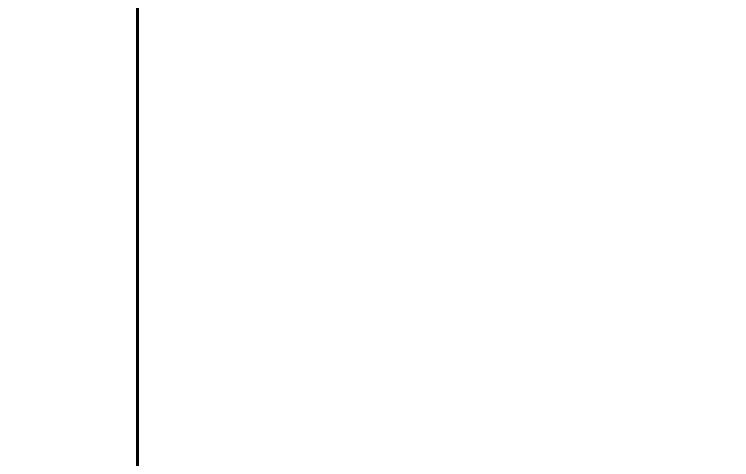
# Model space of a CAD drawing. Header units: inches. Extents: x -19229 to -222, y -6301 to 12387.
# Drawn here: x -311.65904 to -311.64826, y 6209.75659 to 6209.76329 of the extents above; entities that cross this region are included whole.
import ezdxf

# ---------------------------------------------------------------- set-up
doc = ezdxf.new("R2010")
doc.units = ezdxf.units.IN
doc.header["$MEASUREMENT"] = 0
doc.layers.add('A-FLOR', color=192, linetype='Continuous', lineweight=9)
doc.layers.add('A-FLOR-PATT', color=8, linetype='Continuous', lineweight=25)

msp = doc.modelspace()

# ---------------------------------------------------------------- hatches: boundary and pattern name
at = {"layer": 'A-FLOR-PATT', "lineweight": 9}
h = msp.add_hatch(dxfattribs=at)
h.set_pattern_fill('FP_31', color=256, style=0, pattern_type=2)
h.set_pattern_definition([(38.617, (-278.82, 6266.759), (9.7381, -6.6058), [0.838, -9.214]), (325.848, (-278.82, 6266.759), (-1.8834, 12.8794), [0.981, -10.786]), (98.321, (-278.008, 6266.209), (7.8538, 6.2736), [1.085, -11.932]), (32.05, (-278.82, 6269.894), (14.49, -10.9602), [1.248, -13.724]), (95.439, (-277.613, 6268.981), (12.6891, 7.9445), [1.583, -17.408]), (322.895, (-278.82, 6269.894), (12.689, 7.9446), [1.514, -16.654]), (352.362, (-277.462, 6268.327), (8.1041, -10.9907), [0.959, -10.55]), (306.403, (-277.462, 6268.327), (3.3032, 9.4604), [1.138, -12.517]), (70.753, (-276.787, 6267.411), (11.4073, -1.5298), [0.835, -9.186]), (17.155, (-278.8196, 6266.759), (0.1651, 5.12364), [0.372, -6.978, 0.372, -7.181, -7.468]), (17.155, (-278.8196, 6266.759), (0.1651, 5.12364), [-14.902, 0.372, -7.096]), (336.958, (-278.8196, 6266.759), (3.57184, 4.12072), [0.483, -5.105, 0.483, -8.835, -3.693]), (336.958, (-278.8196, 6266.759), (3.57184, 4.12072), [-14.905, 0.483, -3.211]), (307.294, (-281.8476, 6268.507), (7.24719, -4.53768), [0.624, -4.101, 0.624, -14.117, -19.559]), (307.294, (-281.8476, 6268.507), (7.24719, -4.53768), [-19.465, 0.624, -18.936]), (301.444, (-283.2046, 6269.291), (7.91746, -3.0015), [0.633, -5.603, 0.633, -9.306, -14.103]), (301.444, (-283.2046, 6269.291), (7.91746, -3.0015), [-16.175, 0.633, -13.47])])
h.paths.add_polyline_path([(-311.657195, 6209.750153), (-311.657195, 6213.016139), (-324.362524, 6220.351564), (-324.362524, 6219.874453), (-324.390785, 6219.858136), (-324.390785, 6219.551384), (-324.459107, 6219.567457), (-324.319128, 6219.140014), (-324.617964, 6218.57255), (-324.319128, 6217.66002), (-324.561225, 6217.200298), (-311.92525, 6209.904914)], flags=0)
h.paths.add_polyline_path([(-324.684092, 6217.271235), (-324.443597, 6217.73585), (-324.740831, 6218.643488), (-324.441995, 6219.210952), (-324.595112, 6219.669352), (-324.669174, 6219.712112), (-324.684092, 6220.044703), (-324.697013, 6220.067082), (-324.697013, 6220.544681), (-343.169569, 6231.209817), (-343.169569, 6227.94383), (-324.697013, 6217.278695)], flags=0)
h = msp.add_hatch(dxfattribs=at)
h.set_pattern_fill('FP_27', color=256, style=0, pattern_type=2)
h.set_pattern_definition([(62.892, (-337.7186, 6270.671), (9.7382, 4.6381), [1.436, -15.8]), (25.47, (-337.719, 6270.671), (-1.8834, 10.7044), [0.899, -9.887]), (99.981, (-336.908, 6271.058), (7.8537, 15.3424), [0.906, -9.963]), (60.684, (-337.719, 6273.807), (14.4891, 5.7708), [2.16, -23.757]), (96.106, (-336.512, 6274.287), (12.6894, 22.597), [1.41, -15.512]), (21.716, (-337.719, 6273.807), (12.6896, 22.597), [1.3, -14.297]), (45.584, (-336.3616, 6273.807), (8.10354, -1.6329), [1.358, -14.941]), (348.607, (-336.362, 6273.807), (3.3034, 13.275), [0.689, -7.578]), (76.026, (-335.686, 6273.67), (11.4069, 11.642), [1.14, -12.54]), (55.653, (-337.7186, 6270.671), (0.16523, 5.31442), [0.63, -11.817, 0.63, -12.161, -12.648]), (55.653, (-337.7186, 6270.671), (0.16523, 5.31442), [-25.238, 0.63, -12.018]), (36.106, (-337.7186, 6270.671), (3.57124, 8.24512), [0.55, -5.814, 0.55, -10.063, -4.207]), (36.106, (-337.7186, 6270.671), (3.57124, 8.24512), [-16.977, 0.55, -3.657]), (351.006, (-340.7466, 6268.923), (7.24703, 3.83117), [0.383, -2.516, 0.383, -8.66, -11.999]), (351.006, (-340.7466, 6268.923), (7.24703, 3.83117), [-11.941, 0.383, -11.616]), (334.325, (-342.104, 6268.139), (7.9174, 6.141), [0.367, -3.243, 0.367, -5.387, -8.163]), (334.325, (-342.104, 6268.139), (7.9174, 6.141), [-9.363, 0.367, -7.797])])
h.paths.add_polyline_path([(-311.657195, 6209.750153), (-299.219921, 6216.930816), (-299.219921, 6220.196802), (-311.657195, 6213.016139)], flags=0)

# ---------------------------------------------------------------- linework, layer by layer
at = {"layer": 'A-FLOR', "lineweight": 60}
msp.add_line((-311.657195, 6204.851173), (-311.657195, 6213.016139), dxfattribs=at)

doc.saveas('drawing.dxf')
